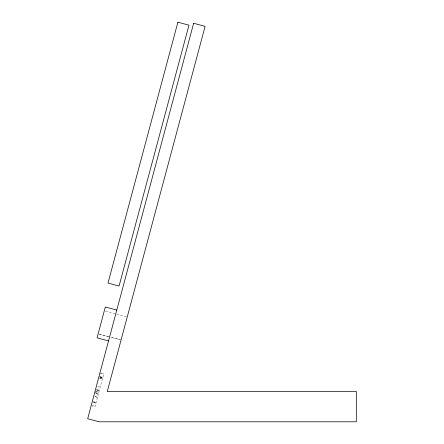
<?xml version="1.0" encoding="UTF-8"?>
<svg xmlns="http://www.w3.org/2000/svg" width="444" height="444" viewBox="0 0 444 444"><rect width="100%" height="100%" fill="white"/><g stroke="black" fill="none" stroke-linecap="round" stroke-linejoin="round"><path stroke-width="0.33" stroke-dasharray="2.22 1.67" d="M105.572 311.333L116.045 314.186M116.711 314.319L126.54 316.955M99.456 334.16L109.94 336.968M98.79 334.027L109.929 337.013M101.282 373.06L103.818 373.737L94.961 406.793L92.424 406.116M99.833 373.376L103.641 374.397M99.672 376.534L102.842 377.383M99.6 376.79L102.775 377.639M100.133 377.339L102.669 378.022M100.1 377.467L102.636 378.149M99.95 378.022L102.492 378.704M99.295 377.938L102.464 378.788M97.769 386.163L100.305 386.846M96.287 389.149L99.462 389.999M96.764 389.915L99.301 390.598M96.737 390.021L99.273 390.703M95.099 391.047L98.907 392.069M96.304 391.641L98.84 392.324M95.349 392.668L98.518 393.517M95.305 392.812L98.479 393.667M95.771 393.623L98.307 394.305M94.977 396.586L97.514 397.269M94.944 396.714L97.48 397.397M92.974 401.531L96.143 402.381M93.468 402.214L96.009 402.891M93.401 402.469L95.937 403.146M91.963 405.283L95.138 406.132M120.429 339.777L110.595 337.146L120.413 339.821"/><path stroke-width="0.67" d="M116.8 310.067L105.328 306.993L97.064 337.84L108.536 340.914M177.894 22.2L107.992 283.078L119.064 286.047L188.966 25.169L177.894 22.2M193.645 23.282L87.684 418.725L99.151 421.8L356.316 421.8L356.316 391.503L107.27 391.503L205.111 26.351L193.645 23.282"/></g></svg>
